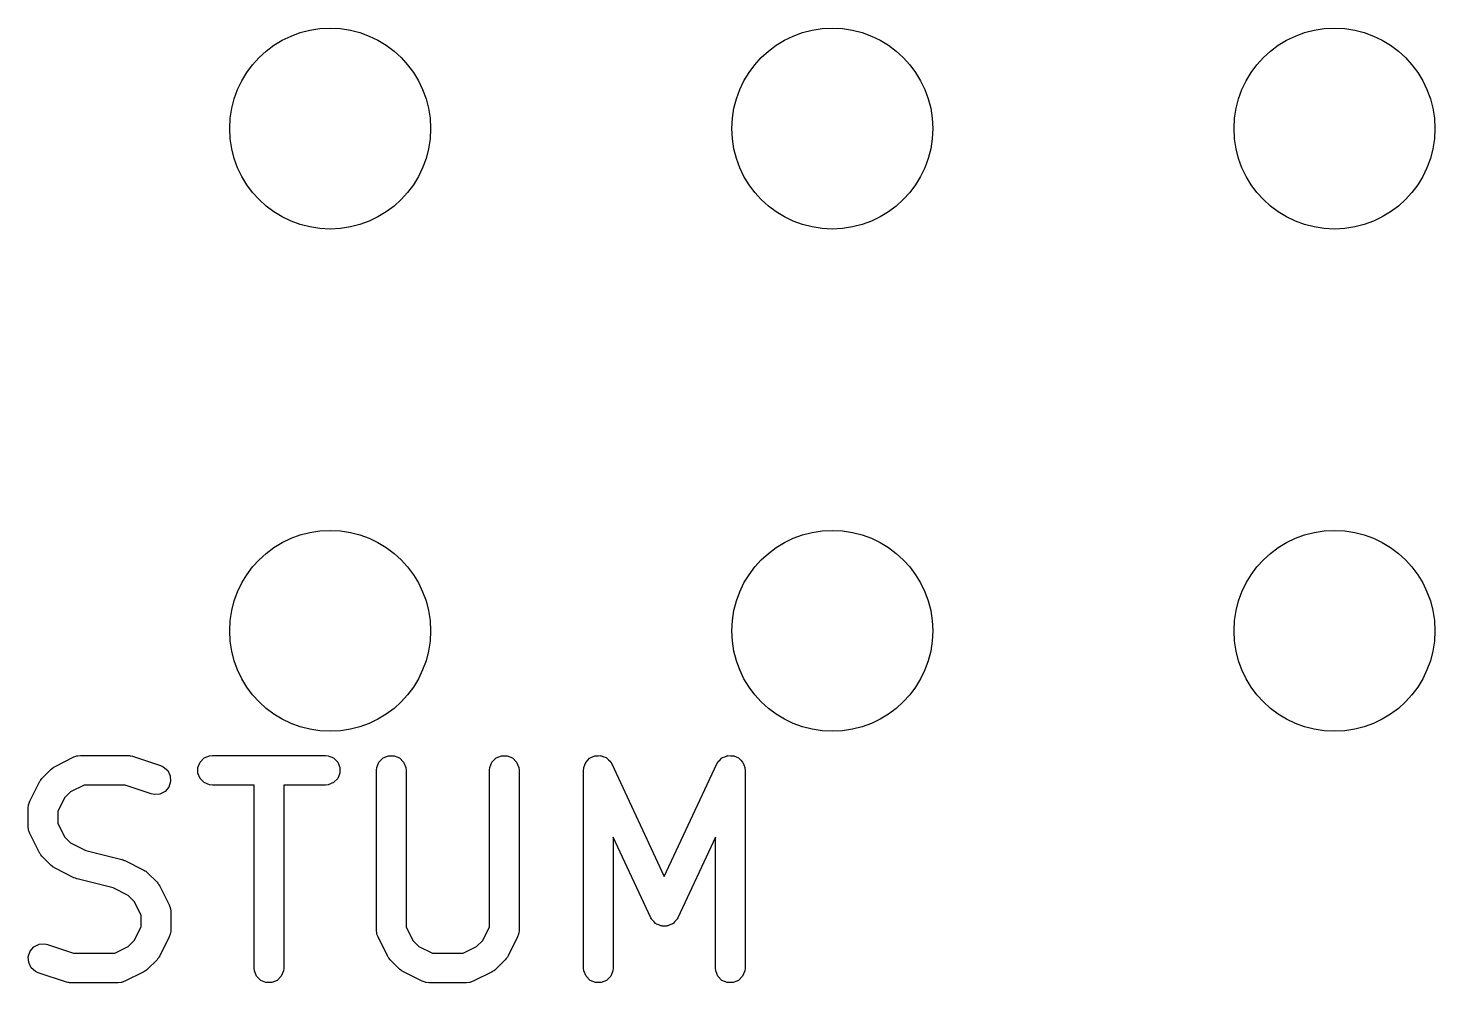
# Model space of a CAD drawing. Header units: inches. Extents: x 1.92 to 4.46, y -4.34 to -2.08.
# Drawn here: x 3.4788 to 3.759, y -2.3248 to -2.1347 of the extents above; entities that cross this region are included whole.
import ezdxf

# ---------------------------------------------------------------- set-up
doc = ezdxf.new("R2010")
doc.units = ezdxf.units.IN
doc.header["$MEASUREMENT"] = 0
doc.layers.add('BLACK', color=250, linetype='CONTINUOUS')

msp = doc.modelspace()

# ---------------------------------------------------------------- linework, layer by layer
at = {"layer": 'BLACK', "linetype": 'CONTINUOUS'}
for p, q in [((3.48423, -2.28171), (3.48797, -2.27983)), ((3.48797, -2.27983), (3.48852, -2.27963)), ((3.48852, -2.27963), (3.48862, -2.27962)), ((3.48862, -2.27962), (3.48872, -2.27958)), ((3.48872, -2.27958), (3.4893, -2.27952)), ((3.4893, -2.27952), (3.49867, -2.27952)), ((3.49867, -2.27952), (3.49896, -2.27955)), ((3.49896, -2.27955), (3.49904, -2.27954)), ((3.49904, -2.27954), (3.49914, -2.27957)), ((3.49914, -2.27957), (3.49924, -2.27958)), ((3.49924, -2.27958), (3.49932, -2.27961)), ((3.49932, -2.27961), (3.4996, -2.27967)), ((3.4996, -2.27967), (3.50523, -2.28155)), ((3.51309, -2.28083), (3.5139, -2.28002)), ((3.5139, -2.28002), (3.51497, -2.27958)), ((3.51497, -2.27958), (3.51554, -2.27952)), ((3.51554, -2.27952), (3.53804, -2.27952)), ((3.53804, -2.27952), (3.53862, -2.27958)), ((3.53862, -2.27958), (3.53968, -2.28002)), ((3.53968, -2.28002), (3.54049, -2.28083)), ((3.54871, -2.28083), (3.54952, -2.28002)), ((3.54952, -2.28002), (3.55059, -2.27958)), ((3.55059, -2.27958), (3.55174, -2.27958)), ((3.55174, -2.27958), (3.5528, -2.28002)), ((3.5528, -2.28002), (3.55362, -2.28083)), ((3.5712, -2.28083), (3.57202, -2.28002)), ((3.57202, -2.28002), (3.57308, -2.27958)), ((3.57308, -2.27958), (3.57424, -2.27958)), ((3.57424, -2.27958), (3.5753, -2.28002)), ((3.5753, -2.28002), (3.57611, -2.28083)), ((3.59031, -2.28047), (3.59066, -2.28009)), ((3.59066, -2.28009), (3.59072, -2.28006)), ((3.59072, -2.28006), (3.59077, -2.28002)), ((3.59077, -2.28002), (3.59124, -2.27982)), ((3.59124, -2.27982), (3.5917, -2.27961)), ((3.5917, -2.27961), (3.59177, -2.2796)), ((3.59177, -2.2796), (3.59183, -2.27958)), ((3.59183, -2.27958), (3.59234, -2.27958)), ((3.59234, -2.27958), (3.59286, -2.27955)), ((3.59286, -2.27955), (3.59292, -2.27958)), ((3.59292, -2.27958), (3.59298, -2.27958)), ((3.59298, -2.27958), (3.59346, -2.27977)), ((3.59346, -2.27977), (3.59394, -2.27995)), ((3.59394, -2.27995), (3.59399, -2.27999)), ((3.59399, -2.27999), (3.59405, -2.28002)), ((3.59405, -2.28002), (3.59441, -2.28038)), ((3.61665, -2.28038), (3.61701, -2.28002)), ((3.61701, -2.28002), (3.61707, -2.27999)), ((3.61707, -2.27999), (3.61712, -2.27995)), ((3.61712, -2.27995), (3.6176, -2.27977)), ((3.6176, -2.27977), (3.61808, -2.27958)), ((3.61808, -2.27958), (3.61814, -2.27958)), ((3.61814, -2.27958), (3.61821, -2.27955)), ((3.61821, -2.27955), (3.61872, -2.27958)), ((3.61872, -2.27958), (3.61923, -2.27958)), ((3.61923, -2.27958), (3.61929, -2.2796)), ((3.61929, -2.2796), (3.61936, -2.27961)), ((3.61936, -2.27961), (3.61982, -2.27982)), ((3.61982, -2.27982), (3.62029, -2.28002)), ((3.62029, -2.28002), (3.62034, -2.28006)), ((3.62034, -2.28006), (3.6204, -2.28009)), ((3.6204, -2.28009), (3.62075, -2.28047)), ((3.48158, -2.28413), (3.48346, -2.28226)), ((3.48346, -2.28226), (3.48368, -2.28207)), ((3.48368, -2.28207), (3.48374, -2.28202)), ((3.48374, -2.28202), (3.48382, -2.28196)), ((3.48382, -2.28196), (3.48391, -2.28189)), ((3.48391, -2.28189), (3.48398, -2.28186)), ((3.48398, -2.28186), (3.48423, -2.28171)), ((3.50523, -2.28155), (3.50576, -2.28178)), ((3.50576, -2.28178), (3.50663, -2.28254)), ((3.50663, -2.28254), (3.50714, -2.28357)), ((3.51265, -2.2819), (3.51309, -2.28083)), ((3.51265, -2.28305), (3.51265, -2.2819)), ((3.51309, -2.28411), (3.51265, -2.28305)), ((3.54049, -2.28083), (3.54093, -2.2819)), ((3.54093, -2.28305), (3.54049, -2.28411)), ((3.54093, -2.2819), (3.54093, -2.28305)), ((3.54821, -2.28247), (3.54827, -2.2819)), ((3.54821, -2.31434), (3.54821, -2.28247)), ((3.54827, -2.2819), (3.54871, -2.28083)), ((3.55362, -2.28083), (3.55406, -2.2819)), ((3.55406, -2.2819), (3.55412, -2.28247)), ((3.55412, -2.28247), (3.55412, -2.31365)), ((3.57071, -2.28247), (3.57076, -2.2819)), ((3.57071, -2.31365), (3.57071, -2.28247)), ((3.57076, -2.2819), (3.5712, -2.28083)), ((3.57611, -2.28083), (3.57656, -2.2819)), ((3.57656, -2.2819), (3.57661, -2.28247)), ((3.57661, -2.28247), (3.57661, -2.31434)), ((3.58945, -2.28247), (3.58949, -2.28209)), ((3.58945, -2.32184), (3.58945, -2.28247)), ((3.58949, -2.28202), (3.5895, -2.28199)), ((3.58949, -2.28209), (3.58949, -2.28202)), ((3.5895, -2.28199), (3.58951, -2.2819)), ((3.58951, -2.2819), (3.58971, -2.28142)), ((3.58971, -2.28142), (3.58988, -2.28094)), ((3.58988, -2.28094), (3.58993, -2.28089)), ((3.58993, -2.28089), (3.58995, -2.28083)), ((3.58995, -2.28083), (3.59031, -2.28047)), ((3.59441, -2.28038), (3.59479, -2.28073)), ((3.59479, -2.28073), (3.59483, -2.2808)), ((3.59483, -2.2808), (3.59486, -2.28083)), ((3.59486, -2.28083), (3.59489, -2.2809)), ((3.59489, -2.2809), (3.59508, -2.28122)), ((3.59508, -2.28122), (3.60553, -2.30361)), ((3.60553, -2.30361), (3.61598, -2.28122)), ((3.61598, -2.28122), (3.61617, -2.2809)), ((3.61617, -2.2809), (3.6162, -2.28083)), ((3.6162, -2.28083), (3.61623, -2.2808)), ((3.61623, -2.2808), (3.61627, -2.28073)), ((3.61627, -2.28073), (3.61665, -2.28038)), ((3.62075, -2.28047), (3.62111, -2.28083)), ((3.62111, -2.28083), (3.62113, -2.28089)), ((3.62113, -2.28089), (3.62118, -2.28094)), ((3.62118, -2.28094), (3.62135, -2.28142)), ((3.62135, -2.28142), (3.62155, -2.2819)), ((3.62155, -2.2819), (3.62156, -2.28199)), ((3.62156, -2.28199), (3.62157, -2.28202)), ((3.62157, -2.28202), (3.62157, -2.28209)), ((3.62157, -2.28209), (3.62161, -2.28247)), ((3.62161, -2.28247), (3.62161, -2.32184)), ((3.47915, -2.28865), (3.48103, -2.2849)), ((3.48103, -2.2849), (3.48119, -2.28465)), ((3.48119, -2.28465), (3.48122, -2.28458)), ((3.48122, -2.28458), (3.48128, -2.2845)), ((3.48128, -2.2845), (3.48134, -2.28441)), ((3.48134, -2.28441), (3.4814, -2.28436)), ((3.4814, -2.28436), (3.48158, -2.28413)), ((3.48999, -2.28543), (3.48729, -2.28677)), ((3.49819, -2.28543), (3.48999, -2.28543)), ((3.50336, -2.28715), (3.49819, -2.28543)), ((3.50686, -2.28581), (3.5061, -2.28668)), ((3.50722, -2.28472), (3.50686, -2.28581)), ((3.50714, -2.28357), (3.50722, -2.28472)), ((3.5139, -2.28493), (3.51309, -2.28411)), ((3.51497, -2.28537), (3.5139, -2.28493)), ((3.51554, -2.28543), (3.51497, -2.28537)), ((3.52384, -2.28543), (3.51554, -2.28543)), ((3.52384, -2.32184), (3.52384, -2.28543)), ((3.53804, -2.28543), (3.52974, -2.28543)), ((3.52974, -2.28543), (3.52974, -2.32184)), ((3.53862, -2.28537), (3.53804, -2.28543)), ((3.53968, -2.28493), (3.53862, -2.28537)), ((3.54049, -2.28411), (3.53968, -2.28493)), ((3.47895, -2.28919), (3.47915, -2.28865)), ((3.4861, -2.28797), (3.48475, -2.29067)), ((3.48729, -2.28677), (3.4861, -2.28797)), ((3.50392, -2.28728), (3.50336, -2.28715)), ((3.50507, -2.2872), (3.50392, -2.28728)), ((3.5061, -2.28668), (3.50507, -2.2872)), ((3.47884, -2.28997), (3.4789, -2.2894)), ((3.47884, -2.29372), (3.47884, -2.28997)), ((3.4789, -2.2894), (3.47894, -2.2893)), ((3.47894, -2.2893), (3.47895, -2.28919)), ((3.48475, -2.29067), (3.48475, -2.29302)), ((3.4789, -2.2943), (3.47884, -2.29372)), ((3.48475, -2.29302), (3.4861, -2.29572)), ((3.47894, -2.2944), (3.4789, -2.2943)), ((3.47895, -2.2945), (3.47894, -2.2944)), ((3.47915, -2.29504), (3.47895, -2.2945)), ((3.48103, -2.29879), (3.47915, -2.29504)), ((3.4861, -2.29572), (3.48729, -2.29692)), ((3.48729, -2.29692), (3.49033, -2.29843)), ((3.60285, -2.31184), (3.59536, -2.29578)), ((3.59536, -2.29578), (3.59536, -2.32184)), ((3.6157, -2.29578), (3.60821, -2.31184)), ((3.6157, -2.32184), (3.6157, -2.29578)), ((3.48119, -2.29904), (3.48103, -2.29879)), ((3.48122, -2.29911), (3.48119, -2.29904)), ((3.48128, -2.29919), (3.48122, -2.29911)), ((3.48134, -2.29928), (3.48128, -2.29919)), ((3.4814, -2.29933), (3.48134, -2.29928)), ((3.48158, -2.29956), (3.4814, -2.29933)), ((3.48346, -2.30143), (3.48158, -2.29956)), ((3.49033, -2.29843), (3.49751, -2.30023)), ((3.48368, -2.30162), (3.48346, -2.30143)), ((3.48374, -2.30168), (3.48368, -2.30162)), ((3.48382, -2.30173), (3.48374, -2.30168)), ((3.48391, -2.3018), (3.48382, -2.30173)), ((3.48398, -2.30183), (3.48391, -2.3018)), ((3.48423, -2.30199), (3.48398, -2.30183)), ((3.48797, -2.30386), (3.48423, -2.30199)), ((3.49751, -2.30023), (3.49755, -2.30025)), ((3.49755, -2.30025), (3.49757, -2.30025)), ((3.49757, -2.30025), (3.49781, -2.30034)), ((3.49781, -2.30034), (3.49806, -2.30043)), ((3.49806, -2.30043), (3.49807, -2.30044)), ((3.49807, -2.30044), (3.49811, -2.30045)), ((3.49811, -2.30045), (3.50186, -2.30233)), ((3.50186, -2.30233), (3.50211, -2.30249)), ((3.50211, -2.30249), (3.50218, -2.30252)), ((3.50218, -2.30252), (3.50227, -2.30258)), ((3.50227, -2.30258), (3.50235, -2.30264)), ((3.50235, -2.30264), (3.50241, -2.3027)), ((3.48802, -2.30388), (3.48797, -2.30386)), ((3.48803, -2.30389), (3.48802, -2.30388)), ((3.48828, -2.30398), (3.48803, -2.30389)), ((3.48852, -2.30407), (3.48828, -2.30398)), ((3.48854, -2.30407), (3.48852, -2.30407)), ((3.48858, -2.30409), (3.48854, -2.30407)), ((3.49576, -2.30588), (3.48858, -2.30409)), ((3.50241, -2.3027), (3.50263, -2.30288)), ((3.50263, -2.30288), (3.50451, -2.30476)), ((3.50451, -2.30476), (3.50469, -2.30498)), ((3.50469, -2.30498), (3.50475, -2.30503)), ((3.50475, -2.30503), (3.50481, -2.30512)), ((3.50481, -2.30512), (3.50487, -2.3052)), ((3.50487, -2.3052), (3.5049, -2.30528)), ((3.5049, -2.30528), (3.50506, -2.30552)), ((3.49879, -2.3074), (3.49576, -2.30588)), ((3.49999, -2.30859), (3.49879, -2.3074)), ((3.50506, -2.30552), (3.50693, -2.30927)), ((3.50134, -2.31129), (3.49999, -2.30859)), ((3.50693, -2.30927), (3.50714, -2.30981)), ((3.50714, -2.30981), (3.50715, -2.30992)), ((3.50715, -2.30992), (3.50719, -2.31002)), ((3.50719, -2.31002), (3.50725, -2.31059)), ((3.50725, -2.31059), (3.50725, -2.31434)), ((3.49999, -2.31634), (3.50134, -2.31365)), ((3.50134, -2.31365), (3.50134, -2.31129)), ((3.55412, -2.31365), (3.55546, -2.31634)), ((3.56936, -2.31634), (3.57071, -2.31365)), ((3.60298, -2.31205), (3.60285, -2.31184)), ((3.60301, -2.31213), (3.60298, -2.31205)), ((3.60305, -2.31218), (3.60301, -2.31213)), ((3.60315, -2.31234), (3.60305, -2.31218)), ((3.60348, -2.31264), (3.60315, -2.31234)), ((3.60378, -2.31298), (3.60348, -2.31264)), ((3.6039, -2.31303), (3.60378, -2.31298)), ((3.604, -2.31312), (3.6039, -2.31303)), ((3.60442, -2.31327), (3.604, -2.31312)), ((3.60483, -2.31346), (3.60442, -2.31327)), ((3.60496, -2.31347), (3.60483, -2.31346)), ((3.60508, -2.31351), (3.60496, -2.31347)), ((3.60553, -2.31349), (3.60508, -2.31351)), ((3.60598, -2.31351), (3.60553, -2.31349)), ((3.6061, -2.31347), (3.60598, -2.31351)), ((3.60623, -2.31346), (3.6061, -2.31347)), ((3.60664, -2.31327), (3.60623, -2.31346)), ((3.60706, -2.31312), (3.60664, -2.31327)), ((3.60716, -2.31303), (3.60706, -2.31312)), ((3.60728, -2.31298), (3.60716, -2.31303)), ((3.60758, -2.31264), (3.60728, -2.31298)), ((3.60791, -2.31234), (3.60758, -2.31264)), ((3.60801, -2.31218), (3.60791, -2.31234)), ((3.60806, -2.31213), (3.60801, -2.31218)), ((3.60808, -2.31205), (3.60806, -2.31213)), ((3.60821, -2.31184), (3.60808, -2.31205)), ((3.49879, -2.31754), (3.49999, -2.31634)), ((3.50693, -2.31566), (3.50506, -2.31941)), ((3.50714, -2.31512), (3.50693, -2.31566)), ((3.50715, -2.31502), (3.50714, -2.31512)), ((3.50719, -2.31492), (3.50715, -2.31502)), ((3.50725, -2.31434), (3.50719, -2.31492)), ((3.54827, -2.31492), (3.54821, -2.31434)), ((3.54831, -2.31502), (3.54827, -2.31492)), ((3.54831, -2.31512), (3.54831, -2.31502)), ((3.54852, -2.31566), (3.54831, -2.31512)), ((3.5504, -2.31941), (3.54852, -2.31566)), ((3.55546, -2.31634), (3.55666, -2.31754)), ((3.56816, -2.31754), (3.56936, -2.31634)), ((3.5763, -2.31566), (3.57443, -2.31941)), ((3.57651, -2.31512), (3.5763, -2.31566)), ((3.57656, -2.31492), (3.57651, -2.31502)), ((3.57651, -2.31502), (3.57651, -2.31512)), ((3.57661, -2.31434), (3.57656, -2.31492)), ((3.47887, -2.3196), (3.47923, -2.31851)), ((3.47923, -2.31851), (3.47999, -2.31764)), ((3.47999, -2.31764), (3.48102, -2.31712)), ((3.48102, -2.31712), (3.48217, -2.31704)), ((3.48217, -2.31704), (3.48273, -2.31717)), ((3.48273, -2.31717), (3.4879, -2.31889)), ((3.4879, -2.31889), (3.4961, -2.31889)), ((3.4961, -2.31889), (3.49879, -2.31754)), ((3.50506, -2.31941), (3.5049, -2.31966)), ((3.55055, -2.31966), (3.5504, -2.31941)), ((3.55666, -2.31754), (3.55936, -2.31889)), ((3.55936, -2.31889), (3.56546, -2.31889)), ((3.56546, -2.31889), (3.56816, -2.31754)), ((3.57443, -2.31941), (3.57427, -2.31966)), ((3.47895, -2.32075), (3.47887, -2.3196)), ((3.47946, -2.32178), (3.47895, -2.32075)), ((3.48033, -2.32253), (3.47946, -2.32178)), ((3.50235, -2.3223), (3.50227, -2.32236)), ((3.50241, -2.32224), (3.50235, -2.3223)), ((3.50263, -2.32206), (3.50241, -2.32224)), ((3.50451, -2.32018), (3.50263, -2.32206)), ((3.50469, -2.31996), (3.50451, -2.32018)), ((3.50475, -2.3199), (3.50469, -2.31996)), ((3.50481, -2.31982), (3.50475, -2.3199)), ((3.50487, -2.31973), (3.50481, -2.31982)), ((3.5049, -2.31966), (3.50487, -2.31973)), ((3.52389, -2.32242), (3.52384, -2.32184)), ((3.52974, -2.32184), (3.52969, -2.32242)), ((3.55058, -2.31973), (3.55055, -2.31966)), ((3.55065, -2.31982), (3.55058, -2.31973)), ((3.5507, -2.3199), (3.55065, -2.31982)), ((3.55076, -2.31996), (3.5507, -2.3199)), ((3.55095, -2.32018), (3.55076, -2.31996)), ((3.55282, -2.32206), (3.55095, -2.32018)), ((3.55305, -2.32224), (3.55282, -2.32206)), ((3.5531, -2.3223), (3.55305, -2.32224)), ((3.55319, -2.32236), (3.5531, -2.3223)), ((3.57172, -2.3223), (3.57163, -2.32236)), ((3.57177, -2.32224), (3.57172, -2.3223)), ((3.572, -2.32206), (3.57177, -2.32224)), ((3.57387, -2.32018), (3.572, -2.32206)), ((3.57406, -2.31996), (3.57387, -2.32018)), ((3.57412, -2.3199), (3.57406, -2.31996)), ((3.57417, -2.31982), (3.57412, -2.3199)), ((3.57424, -2.31973), (3.57417, -2.31982)), ((3.57427, -2.31966), (3.57424, -2.31973)), ((3.58951, -2.32242), (3.58945, -2.32184)), ((3.59536, -2.32184), (3.5953, -2.32242)), ((3.61576, -2.32242), (3.6157, -2.32184)), ((3.62161, -2.32184), (3.62155, -2.32242)), ((3.48086, -2.32277), (3.48033, -2.32253)), ((3.48649, -2.32464), (3.48086, -2.32277)), ((3.48677, -2.32471), (3.48649, -2.32464)), ((3.48684, -2.32474), (3.48677, -2.32471)), ((3.48695, -2.32475), (3.48684, -2.32474)), ((3.48705, -2.32477), (3.48695, -2.32475)), ((3.48713, -2.32477), (3.48705, -2.32477)), ((3.48742, -2.3248), (3.48713, -2.32477)), ((3.49679, -2.3248), (3.48742, -2.3248)), ((3.49737, -2.32474), (3.49679, -2.3248)), ((3.49747, -2.3247), (3.49737, -2.32474)), ((3.49757, -2.32469), (3.49747, -2.3247)), ((3.49811, -2.32448), (3.49757, -2.32469)), ((3.50186, -2.32261), (3.49811, -2.32448)), ((3.50211, -2.32245), (3.50186, -2.32261)), ((3.50218, -2.32242), (3.50211, -2.32245)), ((3.50227, -2.32236), (3.50218, -2.32242)), ((3.52434, -2.32348), (3.52389, -2.32242)), ((3.52515, -2.3243), (3.52434, -2.32348)), ((3.52621, -2.32474), (3.52515, -2.3243)), ((3.52737, -2.32474), (3.52621, -2.32474)), ((3.52843, -2.3243), (3.52737, -2.32474)), ((3.52925, -2.32348), (3.52843, -2.3243)), ((3.52969, -2.32242), (3.52925, -2.32348)), ((3.55327, -2.32242), (3.55319, -2.32236)), ((3.55334, -2.32245), (3.55327, -2.32242)), ((3.55359, -2.32261), (3.55334, -2.32245)), ((3.55734, -2.32448), (3.55359, -2.32261)), ((3.55788, -2.32469), (3.55734, -2.32448)), ((3.55799, -2.3247), (3.55788, -2.32469)), ((3.55809, -2.32474), (3.55799, -2.3247)), ((3.55866, -2.3248), (3.55809, -2.32474)), ((3.56616, -2.3248), (3.55866, -2.3248)), ((3.56674, -2.32474), (3.56616, -2.3248)), ((3.56683, -2.3247), (3.56674, -2.32474)), ((3.56694, -2.32469), (3.56683, -2.3247)), ((3.56748, -2.32448), (3.56694, -2.32469)), ((3.57123, -2.32261), (3.56748, -2.32448)), ((3.57148, -2.32245), (3.57123, -2.32261)), ((3.57155, -2.32242), (3.57148, -2.32245)), ((3.57163, -2.32236), (3.57155, -2.32242)), ((3.58995, -2.32348), (3.58951, -2.32242)), ((3.59077, -2.3243), (3.58995, -2.32348)), ((3.59183, -2.32474), (3.59077, -2.3243)), ((3.59298, -2.32474), (3.59183, -2.32474)), ((3.59405, -2.3243), (3.59298, -2.32474)), ((3.59486, -2.32348), (3.59405, -2.3243)), ((3.5953, -2.32242), (3.59486, -2.32348)), ((3.6162, -2.32348), (3.61576, -2.32242)), ((3.61701, -2.3243), (3.6162, -2.32348)), ((3.61808, -2.32474), (3.61701, -2.3243)), ((3.61923, -2.32474), (3.61808, -2.32474)), ((3.62029, -2.3243), (3.61923, -2.32474)), ((3.62111, -2.32348), (3.62029, -2.3243)), ((3.62155, -2.32242), (3.62111, -2.32348))]:
    msp.add_line(p, q, dxfattribs=at)
at = {"layer": 'BLACK'}
for centre in [(3.53898, -2.15472), (3.53898, -2.15472), (3.63898, -2.15472), (3.63898, -2.15472), (3.73898, -2.15472), (3.73898, -2.15472), (3.53898, -2.25472), (3.53898, -2.25472), (3.63898, -2.25472), (3.63898, -2.25472), (3.73898, -2.25472), (3.73898, -2.25472)]:
    msp.add_circle(centre, 0.02, dxfattribs=at)

doc.saveas('drawing.dxf')
